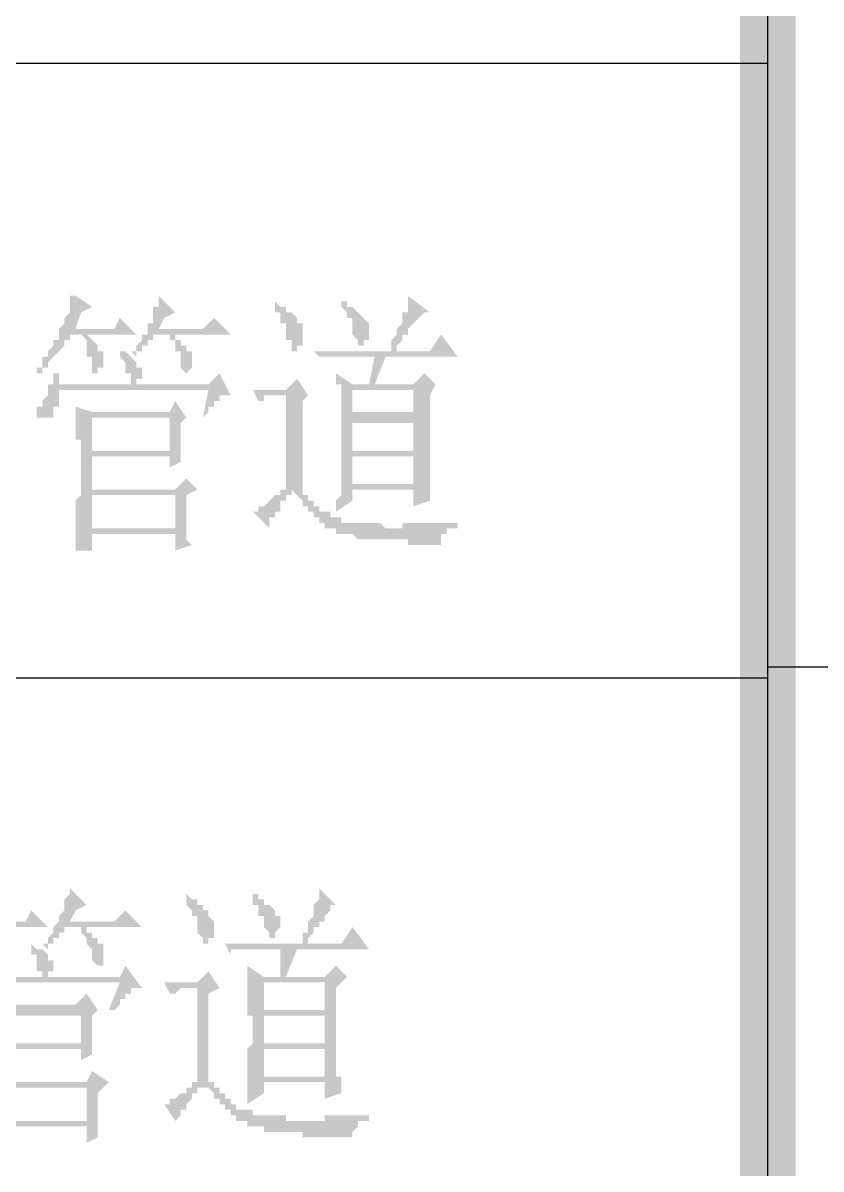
# Model space of a CAD drawing. Header units: inches. Extents: x 11 to 286, y 6 to 196.
# Drawn here: x 248.83 to 254.93, y 90.24 to 99 of the extents above; entities that cross this region are included whole.
import ezdxf

# ---------------------------------------------------------------- set-up
doc = ezdxf.new("R2010")
doc.units = ezdxf.units.IN
doc.header["$MEASUREMENT"] = 0
doc.layers.add('PDF_几何图形', color=7, linetype='Continuous')
doc.layers.add('PDF_实体填充', color=7, linetype='Continuous', true_color=0xffffff)

msp = doc.modelspace()

# ---------------------------------------------------------------- hatches: boundary and pattern name
at = {"layer": 'PDF_实体填充', "transparency": 33554559}
h = msp.add_hatch(color=7, dxfattribs=at)
h.paths.add_polyline_path([(254.7338, 9.0311), (254.3104, 9.4544), (14.6614, 9.0311)], flags=0)
h.paths.add_polyline_path([(254.3104, 9.4544), (14.6614, 9.0311), (15.0848, 9.4544)], flags=0)
h.paths.add_polyline_path([(14.6614, 9.0311), (15.0848, 9.4544), (14.6614, 191.4454)], flags=0)
h.paths.add_polyline_path([(15.0848, 9.4544), (14.6614, 191.4454), (15.0848, 191.0221)], flags=0)
h.paths.add_polyline_path([(14.6614, 191.4454), (15.0848, 191.0221), (254.7338, 191.4454)], flags=0)
h.paths.add_polyline_path([(15.0848, 191.0221), (254.7338, 191.4454), (254.3104, 191.0221)], flags=0)
h.paths.add_polyline_path([(254.7338, 191.4454), (254.3104, 191.0221), (254.7338, 9.0311)], flags=0)
h.paths.add_polyline_path([(254.3104, 191.0221), (254.7338, 9.0311), (254.3104, 9.4544), (254.3104, 191.0221)], flags=0)
h = msp.add_hatch(color=7, dxfattribs=at)
h.paths.add_polyline_path([(254.3104, 191.4454), (254.7338, 191.0221), (282.7161, 191.4454)], flags=0)
h.paths.add_polyline_path([(254.7338, 191.0221), (282.7161, 191.4454), (282.3351, 191.0221)], flags=0)
h.paths.add_polyline_path([(282.7161, 191.4454), (282.3351, 191.0221), (282.7161, 9.0311)], flags=0)
h.paths.add_polyline_path([(282.3351, 191.0221), (282.7161, 9.0311), (282.3351, 9.4544)], flags=0)
h.paths.add_polyline_path([(282.7161, 9.0311), (282.3351, 9.4544), (254.3104, 9.0311)], flags=0)
h.paths.add_polyline_path([(282.3351, 9.4544), (254.3104, 9.0311), (254.7338, 9.4544)], flags=0)
h.paths.add_polyline_path([(254.3104, 9.0311), (254.7338, 9.4544), (254.3104, 191.4454)], flags=0)
h.paths.add_polyline_path([(254.7338, 9.4544), (254.3104, 191.4454), (254.7338, 191.0221), (254.7338, 9.4544)], flags=0)
h = msp.add_hatch(color=7, dxfattribs=at)
h.paths.add_polyline_path([(250.2041, 95.9838), (250.2464, 96.1954), (249.1034, 96.1954), (249.1034, 96.1531), (249.1034, 96.1108), (249.1034, 96.1108), (249.1034, 96.0684), (249.0611, 96.0684), (249.0611, 96.0684), (249.0611, 96.0261), (249.0611, 96.0261), (249.0611, 96.0261), (249.0611, 95.9838), (249.0611, 95.9838), (249.0188, 95.9838), (249.0188, 95.9838), (249.0188, 95.9838), (248.9764, 95.9838), (248.9764, 95.9838), (248.9764, 95.9838), (248.9341, 95.9838), (248.9341, 95.9838), (248.9341, 95.9838), (248.9341, 96.0261), (248.9341, 96.0261), (248.9341, 96.0261), (248.9341, 96.0684), (248.9764, 96.0684), (248.9764, 96.0684), (248.9764, 96.1108), (248.9764, 96.1108), (248.9764, 96.1108), (249.0188, 96.1531), (249.0188, 96.1531), (249.0188, 96.1531), (249.0188, 96.1954), (249.0188, 96.1954), (249.0188, 96.2378), (249.0611, 96.2378), (249.0611, 96.2378), (249.0611, 96.2801), (249.0611, 96.2801), (249.0611, 96.3224), (249.0611, 96.3224), (249.1034, 96.3224), (249.1034, 96.2378), (249.6538, 96.2378), (249.6538, 96.2801), (249.6538, 96.2801), (249.6538, 96.3224), (249.6114, 96.3224), (249.6114, 96.3224), (249.6114, 96.3648), (249.6114, 96.3648), (249.6114, 96.4071), (249.6114, 96.4071), (249.5691, 96.4494), (249.5691, 96.4494), (249.5691, 96.4494), (249.5691, 96.4918), (249.5691, 96.4918), (249.5691, 96.4918), (249.6114, 96.4918), (249.6538, 96.4494), (249.6538, 96.4494), (249.6538, 96.4494), (249.6961, 96.4071), (249.6961, 96.4071), (249.6961, 96.4071), (249.6961, 96.3648), (249.7384, 96.3648), (249.7384, 96.3648), (249.7384, 96.3648), (249.7384, 96.3224), (249.7384, 96.3224), (249.7384, 96.3224), (249.7384, 96.2801), (249.7384, 96.2801), (249.6961, 96.2801), (249.6961, 96.2378), (249.6961, 96.2378), (250.2464, 96.2378), (250.3311, 96.3224), (250.4158, 96.1531), (250.4158, 96.1531), (250.3734, 96.1531), (250.3734, 96.1531), (250.3734, 96.1531), (250.3311, 96.1531), (250.3311, 96.1108), (250.3311, 96.1108), (250.3311, 96.1108), (250.2888, 96.1108), (250.2888, 96.1108), (250.2888, 96.0684), (250.2888, 96.0684), (250.2464, 96.0684), (250.2464, 96.0261), (250.2464, 96.0261), (250.2041, 95.9838), (250.2041, 95.9838), (250.2041, 95.9838)], flags=0)
h.paths.add_polyline_path([(250.0771, 95.3911), (250.0771, 95.3488), (250.0771, 95.3488), (250.0771, 95.3064), (250.0771, 95.3064), (250.0771, 95.2641), (250.0771, 95.2641), (250.0771, 95.2218), (250.0771, 95.2218), (250.0771, 95.1794), (250.0771, 95.1794), (250.0771, 95.1371), (250.0771, 95.1371), (250.0771, 95.0948), (250.0771, 95.0948), (250.0771, 95.0524), (250.0771, 95.0524), (250.1194, 95.0101), (249.9924, 94.9678), (249.9924, 95.0948), (249.3574, 95.0948), (249.3574, 94.9678), (249.2304, 94.9678), (249.2304, 94.9678), (249.2304, 94.9678), (249.2304, 95.0101), (249.2304, 95.0101), (249.2304, 95.0524), (249.2304, 95.0524), (249.2304, 95.0948), (249.2304, 95.0948), (249.2304, 95.1371), (249.2304, 95.1371), (249.2304, 95.1794), (249.2304, 95.1794), (249.2304, 95.2218), (249.2304, 95.2218), (249.2304, 95.2641), (249.2304, 95.2641), (249.2304, 95.3064), (249.2304, 95.3064), (249.2304, 95.3488), (249.2304, 95.3488), (249.2728, 95.3911), (249.2728, 95.3911), (249.2728, 95.4334), (249.2728, 95.4334), (249.2728, 95.4758), (249.2728, 95.4758), (249.2728, 95.5181), (249.2728, 95.5604), (249.2728, 95.5604), (249.2728, 95.6028), (249.2728, 95.6028), (249.2728, 95.6451), (249.2728, 95.6451), (249.2728, 95.6874), (249.2728, 95.7298), (249.2728, 95.7298), (249.2728, 95.7721), (249.2728, 95.8144), (249.2304, 95.8144), (249.2304, 95.8568), (249.2304, 95.8568), (249.2304, 95.8991), (249.2304, 95.8991), (249.2304, 95.9414), (249.2304, 95.9414), (249.2304, 95.9838), (249.2304, 95.9838), (249.2304, 96.0261), (249.2304, 96.0261), (249.2304, 96.0261), (249.2304, 96.0684), (249.2304, 96.0684), (249.2304, 96.0684), (249.2304, 96.0684), (249.3574, 96.0261), (249.9501, 96.0261), (249.9924, 96.1108), (250.0771, 95.9838), (250.0348, 95.9414), (250.0348, 95.7721), (250.0348, 95.7721), (250.0348, 95.7298), (250.0348, 95.6874), (250.0348, 95.6874), (250.0348, 95.6451), (250.0348, 95.6451), (250.0348, 95.6451), (249.9501, 95.6028), (249.9501, 95.6874), (249.3574, 95.6874), (249.3574, 95.4334), (249.9924, 95.4334), (250.0771, 95.5181), (250.1618, 95.4334), (250.0771, 95.3911)], flags=0)
h.paths.add_polyline_path([(249.3574, 95.9838), (249.3574, 95.7298), (249.9501, 95.7298), (249.9501, 95.9838), (249.3574, 95.9838)], flags=0)
h.paths.add_polyline_path([(249.3574, 95.3911), (249.3574, 95.1371), (249.9924, 95.1371), (249.9924, 95.3911), (249.3574, 95.3911)], flags=0)
h.paths.add_polyline_path([(249.2304, 96.9151), (249.3574, 96.8304), (249.2728, 96.7881), (249.2304, 96.6611), (249.5268, 96.6611), (249.5691, 96.7458), (249.6961, 96.6188), (249.3151, 96.6188), (249.3574, 96.5764), (249.3574, 96.5764), (249.3574, 96.5764), (249.3998, 96.5341), (249.3998, 96.5341), (249.3998, 96.5341), (249.3998, 96.4918), (249.3998, 96.4918), (249.4421, 96.4918), (249.4421, 96.4494), (249.4421, 96.4494), (249.4421, 96.4071), (249.4421, 96.4071), (249.4421, 96.3648), (249.4421, 96.3648), (249.3998, 96.3648), (249.3998, 96.3648), (249.3998, 96.3224), (249.3574, 96.3224), (249.3574, 96.3224), (249.3574, 96.3648), (249.3574, 96.3648), (249.3574, 96.4071), (249.3574, 96.4071), (249.3574, 96.4494), (249.3151, 96.4494), (249.3151, 96.4918), (249.3151, 96.4918), (249.3151, 96.4918), (249.3151, 96.5341), (249.3151, 96.5341), (249.3151, 96.5764), (249.3151, 96.5764), (249.2728, 96.6188), (249.2728, 96.6188), (249.1881, 96.6188), (249.1881, 96.5764), (249.1458, 96.5764), (249.1458, 96.5764), (249.1458, 96.5341), (249.1458, 96.5341), (249.1458, 96.5341), (249.1034, 96.4918), (249.1034, 96.4918), (249.1034, 96.4918), (249.0611, 96.4494), (249.0611, 96.4494), (249.0611, 96.4494), (249.0188, 96.4071), (249.0188, 96.4071), (249.0188, 96.4071), (249.0188, 96.3648), (248.9764, 96.3648), (248.9764, 96.3224), (248.9341, 96.3224), (248.9341, 96.3224), (248.9341, 96.3648), (248.9341, 96.3648), (248.9764, 96.3648), (248.9764, 96.4071), (248.9764, 96.4071), (248.9764, 96.4494), (249.0188, 96.4494), (249.0188, 96.4494), (249.0188, 96.4918), (249.0188, 96.4918), (249.0611, 96.5341), (249.0611, 96.5341), (249.0611, 96.5341), (249.0611, 96.5764), (249.1034, 96.5764), (249.1034, 96.6188), (249.1034, 96.6188), (249.1034, 96.6188), (249.1034, 96.6611), (249.1034, 96.6611), (249.1458, 96.7034), (249.1458, 96.7034), (249.1458, 96.7034), (249.1458, 96.7458), (249.1458, 96.7458), (249.1881, 96.7881), (249.1881, 96.7881), (249.1881, 96.8304), (249.1881, 96.8304), (249.1881, 96.8728), (249.1881, 96.8728), (249.1881, 96.9151), (249.2304, 96.9151), (249.2304, 96.9151), (249.2304, 96.9151)], flags=0)
h.paths.add_polyline_path([(249.8654, 96.9151), (249.9924, 96.7881), (249.9078, 96.7458), (249.8654, 96.6611), (250.2041, 96.6611), (250.2888, 96.7458), (250.4158, 96.6188), (249.9924, 96.6188), (249.9924, 96.5764), (250.0348, 96.5764), (250.0348, 96.5764), (250.0348, 96.5341), (250.0771, 96.5341), (250.0771, 96.5341), (250.0771, 96.5341), (250.0771, 96.4918), (250.1194, 96.4918), (250.1194, 96.4494), (250.1194, 96.4494), (250.1194, 96.4494), (250.1194, 96.4071), (250.1194, 96.4071), (250.1194, 96.3648), (250.1194, 96.3648), (250.1194, 96.3648), (250.0771, 96.3224), (250.0771, 96.3224), (250.0771, 96.3224), (250.0771, 96.3224), (250.0348, 96.3648), (250.0348, 96.3648), (250.0348, 96.4071), (250.0348, 96.4071), (250.0348, 96.4494), (250.0348, 96.4494), (250.0348, 96.4918), (249.9924, 96.4918), (249.9924, 96.5341), (249.9924, 96.5341), (249.9924, 96.5341), (249.9924, 96.5764), (249.9501, 96.5764), (249.9501, 96.5764), (249.9501, 96.6188), (249.8231, 96.6188), (249.8231, 96.5764), (249.8231, 96.5764), (249.7808, 96.5764), (249.7808, 96.5341), (249.7808, 96.5341), (249.7384, 96.5341), (249.7384, 96.4918), (249.7384, 96.4918), (249.6961, 96.4918), (249.6961, 96.4918), (249.6961, 96.4494), (249.6538, 96.4918), (249.6961, 96.4918), (249.6961, 96.5341), (249.6961, 96.5341), (249.7384, 96.5764), (249.7384, 96.5764), (249.7384, 96.5764), (249.7384, 96.6188), (249.7808, 96.6188), (249.7808, 96.6611), (249.7808, 96.6611), (249.7808, 96.6611), (249.7808, 96.7034), (249.7808, 96.7034), (249.8231, 96.7034), (249.8231, 96.7458), (249.8231, 96.7881), (249.8231, 96.7881), (249.8231, 96.8304), (249.8231, 96.8304), (249.8654, 96.8304), (249.8654, 96.8728), (249.8654, 96.8728), (249.8654, 96.9151), (249.8654, 96.9151), (249.8654, 96.9151), (249.8654, 96.9151)], flags=0)
h = msp.add_hatch(color=7, dxfattribs=at)
h.paths.add_polyline_path([(251.2624, 96.8728), (251.2624, 96.8728), (251.2624, 96.8728), (251.3048, 96.8728), (251.3048, 96.8304), (251.3471, 96.8304), (251.3471, 96.8304), (251.3471, 96.8304), (251.3894, 96.7881), (251.3894, 96.7881), (251.3894, 96.7881), (251.3894, 96.7881), (251.4318, 96.7458), (251.4318, 96.7458), (251.4318, 96.7458), (251.4741, 96.7034), (251.4741, 96.7034), (251.4741, 96.6611), (251.4741, 96.6611), (251.4741, 96.6611), (251.4741, 96.6188), (251.4741, 96.6188), (251.4741, 96.5764), (251.4318, 96.5764), (251.4318, 96.5764), (251.4318, 96.5341), (251.3894, 96.5341), (251.3894, 96.5341), (251.3894, 96.5341), (251.3894, 96.5341), (251.3894, 96.5764), (251.3894, 96.5764), (251.3471, 96.6188), (251.3471, 96.6188), (251.3471, 96.6611), (251.3471, 96.6611), (251.3471, 96.6611), (251.3471, 96.7034), (251.3471, 96.7034), (251.3471, 96.7458), (251.3048, 96.7458), (251.3048, 96.7458), (251.3048, 96.7881), (251.3048, 96.7881), (251.2624, 96.8304), (251.2624, 96.8304), (251.2624, 96.8728), (251.2624, 96.8728), (251.2624, 96.8728)], flags=0)
h.paths.add_polyline_path([(251.3471, 96.1954), (251.3471, 96.0261), (251.8128, 96.0261), (251.8128, 96.1954), (251.3471, 96.1954)], flags=0)
h.paths.add_polyline_path([(251.3471, 95.9414), (251.3471, 95.7298), (251.8128, 95.7298), (251.8128, 95.9414), (251.3471, 95.9414)], flags=0)
h.paths.add_polyline_path([(251.3471, 95.6874), (251.3471, 95.4758), (251.8128, 95.4758), (251.8128, 95.6874), (251.3471, 95.6874)], flags=0)
h.paths.add_polyline_path([(251.4741, 96.2378), (251.5164, 96.4494), (251.2624, 96.4494), (251.2624, 96.4494), (251.2201, 96.4494), (251.2201, 96.4494), (251.1778, 96.4494), (251.1778, 96.4494), (251.1778, 96.4494), (251.1354, 96.4494), (251.1354, 96.4494), (251.0931, 96.4494), (251.0931, 96.4494), (251.0508, 96.4918), (251.6434, 96.4918), (251.6434, 96.5341), (251.6434, 96.5341), (251.6434, 96.5764), (251.6858, 96.6188), (251.6858, 96.6188), (251.6858, 96.6611), (251.6858, 96.6611), (251.7281, 96.7034), (251.7281, 96.7034), (251.7281, 96.7034), (251.7281, 96.7458), (251.7281, 96.7458), (251.7281, 96.7881), (251.7704, 96.7881), (251.7704, 96.8304), (251.7704, 96.8304), (251.7704, 96.8304), (251.7704, 96.8728), (251.7704, 96.8728), (251.7704, 96.9151), (251.7704, 96.9151), (251.7704, 96.9151), (251.9398, 96.7881), (251.8974, 96.7881), (251.8974, 96.7881), (251.8974, 96.7881), (251.8551, 96.7458), (251.8551, 96.7458), (251.8551, 96.7458), (251.8128, 96.7034), (251.8128, 96.7034), (251.8128, 96.7034), (251.8128, 96.7034), (251.7704, 96.6611), (251.7704, 96.6611), (251.7704, 96.6611), (251.7704, 96.6188), (251.7281, 96.6188), (251.7281, 96.5764), (251.7281, 96.5764), (251.7281, 96.5764), (251.6858, 96.5341), (251.6858, 96.5341), (251.6858, 96.4918), (251.9398, 96.4918), (252.0244, 96.6188), (252.1514, 96.4494), (251.6011, 96.4494), (251.5164, 96.2378), (251.8128, 96.2378), (251.8974, 96.3224), (251.9821, 96.2378), (251.9398, 96.1531), (251.9398, 95.7721), (251.9398, 95.7721), (251.9398, 95.7298), (251.9398, 95.7298), (251.9398, 95.6874), (251.9398, 95.6874), (251.9398, 95.6451), (251.9398, 95.6451), (251.9398, 95.6028), (251.9398, 95.6028), (251.9398, 95.5604), (251.9398, 95.5604), (251.9398, 95.5181), (251.9398, 95.5181), (251.9398, 95.4758), (251.9398, 95.4758), (251.9398, 95.4334), (251.9398, 95.4334), (251.9398, 95.3911), (251.9398, 95.3911), (251.9398, 95.3488), (251.9398, 95.3488), (251.8128, 95.3064), (251.8128, 95.4334), (251.3471, 95.4334), (251.3471, 95.3488), (251.2201, 95.2641), (251.2201, 95.3064), (251.2201, 95.3488), (251.2201, 95.3488), (251.2624, 95.3911), (251.2624, 95.3911), (251.2624, 95.4334), (251.2624, 95.4334), (251.2624, 95.4758), (251.2624, 95.4758), (251.2624, 95.5181), (251.2624, 95.5181), (251.2624, 95.5604), (251.2624, 95.5604), (251.2624, 95.6028), (251.2624, 95.6028), (251.2624, 95.6451), (251.2624, 95.6451), (251.2624, 95.6874), (251.2624, 95.6874), (251.2624, 95.7298), (251.2624, 95.7298), (251.2624, 95.7721), (251.2624, 95.7721), (251.2624, 95.8144), (251.2624, 95.8144), (251.2624, 95.8144), (251.2624, 95.8568), (251.2624, 95.8568), (251.2624, 95.8991), (251.2624, 95.8991), (251.2624, 95.9414), (251.2624, 95.9414), (251.2624, 95.9838), (251.2624, 95.9838), (251.2624, 96.0261), (251.2624, 96.0261), (251.2624, 96.0684), (251.2624, 96.0684), (251.2624, 96.1108), (251.2624, 96.1108), (251.2624, 96.1531), (251.2624, 96.1531), (251.2624, 96.1954), (251.2624, 96.1954), (251.2624, 96.2378), (251.2201, 96.2378), (251.2201, 96.2801), (251.2201, 96.2801), (251.2201, 96.3224), (251.2201, 96.3224), (251.3471, 96.2378), (251.4741, 96.2378)], flags=0)
h.paths.add_polyline_path([(250.7544, 96.8304), (250.7544, 96.8728), (250.7544, 96.8728), (250.7968, 96.8304), (250.7968, 96.8304), (250.8391, 96.8304), (250.8391, 96.8304), (250.8391, 96.7881), (250.8814, 96.7881), (250.8814, 96.7881), (250.8814, 96.7881), (250.9238, 96.7458), (250.9238, 96.7458), (250.9238, 96.7458), (250.9238, 96.7034), (250.9661, 96.7034), (250.9661, 96.7034), (250.9661, 96.6611), (250.9661, 96.6611), (250.9661, 96.6188), (250.9661, 96.6188), (250.9661, 96.6188), (250.9661, 96.5764), (250.9661, 96.5764), (250.9661, 96.5341), (250.9661, 96.5341), (250.9661, 96.5341), (250.9238, 96.5341), (250.9238, 96.4918), (250.9238, 96.4918), (250.8814, 96.4918), (250.8814, 96.5341), (250.8814, 96.5341), (250.8814, 96.5341), (250.8814, 96.5764), (250.8391, 96.5764), (250.8391, 96.6188), (250.8391, 96.6188), (250.8391, 96.6611), (250.8391, 96.6611), (250.8391, 96.6611), (250.8391, 96.7034), (250.7968, 96.7034), (250.7968, 96.7458), (250.7968, 96.7458), (250.7968, 96.7881), (250.7968, 96.7881), (250.7544, 96.7881), (250.7544, 96.8304), (250.7544, 96.8304), (250.7544, 96.8304), (250.7544, 96.8304)], flags=0)
h.paths.add_polyline_path([(250.9661, 95.4334), (250.9661, 95.4334), (250.9661, 95.4334), (250.9661, 95.3911), (250.9661, 95.3911), (251.0084, 95.3911), (251.0084, 95.3488), (251.0084, 95.3488), (251.0508, 95.3488), (251.0508, 95.3064), (251.0508, 95.3064), (251.0931, 95.3064), (251.0931, 95.3064), (251.0931, 95.2641), (251.1354, 95.2641), (251.1354, 95.2641), (251.1354, 95.2641), (251.1778, 95.2641), (251.1778, 95.2218), (251.1778, 95.2218), (251.2201, 95.2218), (251.2201, 95.2218), (251.2201, 95.2218), (251.2624, 95.2218), (251.2624, 95.1794), (251.3048, 95.1794), (251.3048, 95.1794), (251.3048, 95.1794), (251.3471, 95.1794), (251.3471, 95.1794), (251.3894, 95.1794), (251.3894, 95.1794), (251.4318, 95.1794), (251.4318, 95.1794), (251.4318, 95.1794), (251.4741, 95.1794), (251.4741, 95.1794), (251.5164, 95.1794), (251.5164, 95.1794), (251.5588, 95.1794), (251.5588, 95.1794), (251.5588, 95.1794), (251.6011, 95.1371), (251.6011, 95.1371), (251.6011, 95.1371), (251.6434, 95.1371), (251.6434, 95.1371), (251.6434, 95.1371), (251.6434, 95.1371), (251.6858, 95.1371), (251.6858, 95.1371), (251.6858, 95.1371), (251.7281, 95.1371), (251.7281, 95.1794), (251.7281, 95.1794), (251.7704, 95.1794), (251.7704, 95.1794), (251.7704, 95.1794), (251.8128, 95.1794), (251.8128, 95.1794), (251.8551, 95.1794), (251.8551, 95.1794), (251.8551, 95.1794), (251.8974, 95.1794), (251.8974, 95.1794), (251.9398, 95.1794), (251.9398, 95.1794), (251.9821, 95.1794), (251.9821, 95.1794), (251.9821, 95.1794), (252.0244, 95.1794), (252.0244, 95.1794), (252.0668, 95.1794), (252.0668, 95.1794), (252.1091, 95.1794), (252.1091, 95.1794), (252.1514, 95.1794), (252.1514, 95.1794), (252.1514, 95.1371), (252.1514, 95.1371), (252.1091, 95.1371), (252.1091, 95.1371), (252.0668, 95.1371), (252.0668, 95.0948), (252.0668, 95.0948), (252.0668, 95.0948), (252.0244, 95.0948), (252.0244, 95.0524), (252.0244, 95.0524), (252.0244, 95.0524), (252.0244, 95.0101), (251.9821, 95.0101), (251.9821, 95.0101), (251.9398, 95.0101), (251.9398, 95.0101), (251.8974, 95.0101), (251.8974, 95.0101), (251.8551, 95.0101), (251.8551, 95.0101), (251.8551, 95.0101), (251.8128, 95.0101), (251.8128, 95.0101), (251.7704, 95.0101), (251.7704, 95.0101), (251.7704, 95.0524), (251.7281, 95.0524), (251.7281, 95.0524), (251.6858, 95.0524), (251.6858, 95.0524), (251.6858, 95.0524), (251.6434, 95.0524), (251.6434, 95.0524), (251.6011, 95.0524), (251.6011, 95.0524), (251.6011, 95.0524), (251.5588, 95.0524), (251.5588, 95.0524), (251.5588, 95.0524), (251.5164, 95.0524), (251.5164, 95.0524), (251.5164, 95.0524), (251.4741, 95.0524), (251.4741, 95.0524), (251.4318, 95.0524), (251.4318, 95.0524), (251.3894, 95.0524), (251.3894, 95.0524), (251.3894, 95.0524), (251.3471, 95.0948), (251.3471, 95.0948), (251.3048, 95.0948), (251.3048, 95.0948), (251.3048, 95.0948), (251.2624, 95.0948), (251.2624, 95.0948), (251.2624, 95.0948), (251.2201, 95.0948), (251.2201, 95.1371), (251.2201, 95.1371), (251.2201, 95.1371), (251.1778, 95.1371), (251.1778, 95.1371), (251.1354, 95.1371), (251.1354, 95.1794), (251.1354, 95.1794), (251.0931, 95.1794), (251.0931, 95.1794), (251.0931, 95.2218), (251.0508, 95.2218), (251.0508, 95.2218), (251.0508, 95.2641), (251.0508, 95.2641), (251.0084, 95.2641), (251.0084, 95.3064), (251.0084, 95.3064), (250.9661, 95.3064), (250.9661, 95.3488), (250.9661, 95.3488), (250.9238, 95.3911), (250.9238, 95.3911), (250.9238, 95.3911), (250.9238, 95.3911), (250.8814, 95.4334), (250.8814, 95.4334), (250.8814, 95.3911), (250.8814, 95.3911), (250.8814, 95.3911), (250.8391, 95.3911), (250.8391, 95.3911), (250.8391, 95.3488), (250.7968, 95.3488), (250.7968, 95.3064), (250.7968, 95.3064), (250.7968, 95.2641), (250.7544, 95.2641), (250.7544, 95.2641), (250.7544, 95.2218), (250.7121, 95.2218), (250.7121, 95.1794), (250.7121, 95.1794), (250.7121, 95.1794), (250.7121, 95.1371), (250.7121, 95.1371), (250.5851, 95.2641), (250.6274, 95.2641), (250.6274, 95.2641), (250.6274, 95.3064), (250.6698, 95.3064), (250.6698, 95.3064), (250.6698, 95.3064), (250.7121, 95.3488), (250.7121, 95.3488), (250.7121, 95.3488), (250.7544, 95.3911), (250.7544, 95.3911), (250.7968, 95.3911), (250.7968, 95.3911), (250.7968, 95.4334), (250.8391, 95.4334), (250.8391, 95.4334), (250.8391, 95.4334), (250.8391, 95.4758), (250.8391, 96.1531), (250.7968, 96.1531), (250.7968, 96.1531), (250.7544, 96.1531), (250.7544, 96.1531), (250.7544, 96.1531), (250.7121, 96.1531), (250.7121, 96.1531), (250.6698, 96.1531), (250.6698, 96.1108), (250.6698, 96.1108), (250.6274, 96.1108), (250.5851, 96.1954), (250.8391, 96.1954), (250.9238, 96.2801), (251.0084, 96.1531), (250.9661, 96.1108), (250.9661, 95.4334), (250.9661, 95.4334)], flags=0)
h = msp.add_hatch(color=7, dxfattribs=at)
h.paths.add_polyline_path([(249.4844, 91.4541), (249.5691, 91.6658), (248.4261, 91.6658), (248.4261, 91.6234), (248.4261, 91.5811), (248.3838, 91.5811), (248.3838, 91.5388), (248.3838, 91.5388), (248.3838, 91.4964), (248.3838, 91.4964), (248.3838, 91.4964), (248.3838, 91.4964), (248.3838, 91.4541), (248.3414, 91.4541), (248.3414, 91.4541), (248.3414, 91.4541), (248.3414, 91.4541), (248.2991, 91.4118), (248.2991, 91.4118), (248.2991, 91.4541), (248.2568, 91.4541), (248.2568, 91.4541), (248.2568, 91.4541), (248.2568, 91.4964), (248.2568, 91.4964), (248.2568, 91.4964), (248.2568, 91.5388), (248.2568, 91.5388), (248.2991, 91.5388), (248.2991, 91.5811), (248.2991, 91.5811), (248.2991, 91.5811), (248.3414, 91.6234), (248.3414, 91.6234), (248.3414, 91.6234), (248.3414, 91.6658), (248.3414, 91.6658), (248.3414, 91.6658), (248.3838, 91.7081), (248.3838, 91.7081), (248.3838, 91.7504), (248.3838, 91.7504), (248.3838, 91.7928), (248.3838, 91.7928), (248.4261, 91.7928), (248.4261, 91.7081), (248.9764, 91.7081), (248.9764, 91.7081), (248.9764, 91.7504), (248.9341, 91.7504), (248.9341, 91.7928), (248.9341, 91.7928), (248.9341, 91.8351), (248.9341, 91.8351), (248.9341, 91.8774), (248.9341, 91.8774), (248.8918, 91.8774), (248.8918, 91.9198), (248.8918, 91.9198), (248.8918, 91.9621), (248.8918, 91.9621), (248.8918, 91.9621), (248.9341, 91.9198), (248.9341, 91.9198), (248.9764, 91.9198), (248.9764, 91.9198), (249.0188, 91.8774), (249.0188, 91.8774), (249.0188, 91.8774), (249.0188, 91.8351), (249.0611, 91.8351), (249.0611, 91.8351), (249.0611, 91.8351), (249.0611, 91.7928), (249.0611, 91.7928), (249.0611, 91.7928), (249.0611, 91.7504), (249.0188, 91.7504), (249.0188, 91.7504), (249.0188, 91.7081), (249.0188, 91.7081), (249.5691, 91.7081), (249.6114, 91.7928), (249.7384, 91.6234), (249.7384, 91.6234), (249.6961, 91.6234), (249.6961, 91.6234), (249.6961, 91.6234), (249.6538, 91.6234), (249.6538, 91.5811), (249.6538, 91.5811), (249.6538, 91.5811), (249.6114, 91.5811), (249.6114, 91.5811), (249.6114, 91.5388), (249.6114, 91.5388), (249.5691, 91.5388), (249.5691, 91.4964), (249.5691, 91.4964), (249.5268, 91.4541), (249.5268, 91.4541), (249.4844, 91.4541)], flags=0)
h.paths.add_polyline_path([(249.3998, 90.8191), (249.3998, 90.8191), (249.3998, 90.7768), (249.3998, 90.7768), (249.3998, 90.7344), (249.3998, 90.7344), (249.3998, 90.6921), (249.3998, 90.6921), (249.3998, 90.6498), (249.3998, 90.6498), (249.3998, 90.6498), (249.3998, 90.6074), (249.3998, 90.5651), (249.3998, 90.5651), (249.3998, 90.5228), (249.3998, 90.5228), (249.3998, 90.5228), (249.3998, 90.4804), (249.3151, 90.4381), (249.3151, 90.5651), (248.6378, 90.5651), (248.6378, 90.4381), (248.5531, 90.3958), (248.5531, 90.4381), (248.5531, 90.4381), (248.5531, 90.4804), (248.5531, 90.4804), (248.5531, 90.5228), (248.5531, 90.5228), (248.5531, 90.5651), (248.5531, 90.5651), (248.5531, 90.6074), (248.5531, 90.6074), (248.5531, 90.6498), (248.5531, 90.6498), (248.5531, 90.6921), (248.5531, 90.6921), (248.5531, 90.7344), (248.5531, 90.7344), (248.5531, 90.7768), (248.5531, 90.7768), (248.5531, 90.8191), (248.5531, 90.8191), (248.5531, 90.8614), (248.5531, 90.8614), (248.5531, 90.9038), (248.5531, 90.9038), (248.5531, 90.9461), (248.5531, 90.9461), (248.5531, 90.9884), (248.5531, 90.9884), (248.5531, 91.0308), (248.5531, 91.0731), (248.5531, 91.0731), (248.5531, 91.1154), (248.5531, 91.1154), (248.5531, 91.1578), (248.5531, 91.2001), (248.5531, 91.2001), (248.5531, 91.2424), (248.5531, 91.2848), (248.5531, 91.2848), (248.5531, 91.3271), (248.5531, 91.3271), (248.5531, 91.3694), (248.5531, 91.3694), (248.5531, 91.4118), (248.5531, 91.4118), (248.5531, 91.4541), (248.5531, 91.4541), (248.5531, 91.4964), (248.5531, 91.4964), (248.5531, 91.4964), (248.5531, 91.5388), (248.5531, 91.5388), (248.5531, 91.5388), (248.5531, 91.5388), (248.6378, 91.4964), (249.2304, 91.4964), (249.3151, 91.5811), (249.3998, 91.4541), (249.3574, 91.4118), (249.3574, 91.2424), (249.3574, 91.2001), (249.3574, 91.2001), (249.3574, 91.1578), (249.3574, 91.1578), (249.3574, 91.1154), (249.3574, 91.1154), (249.3574, 91.1154), (249.2728, 91.0731), (249.2728, 91.1578), (248.6378, 91.1578), (248.6378, 90.9038), (249.3151, 90.9038), (249.3574, 90.9884), (249.4844, 90.9038), (249.3998, 90.8191)], flags=0)
h.paths.add_polyline_path([(248.6378, 91.4118), (248.6378, 91.2001), (249.2728, 91.2001), (249.2728, 91.4118), (248.6378, 91.4118)], flags=0)
h.paths.add_polyline_path([(248.6378, 90.8614), (248.6378, 90.6074), (249.3151, 90.6074), (249.3151, 90.8614), (248.6378, 90.8614)], flags=0)
h.paths.add_polyline_path([(248.5108, 92.3854), (248.6378, 92.3008), (248.5954, 92.2584), (248.5108, 92.1314), (248.8494, 92.1314), (248.8918, 92.2161), (249.0188, 92.0891), (248.6378, 92.0891), (248.6378, 92.0468), (248.6801, 92.0468), (248.6801, 92.0044), (248.6801, 92.0044), (248.7224, 92.0044), (248.7224, 91.9621), (248.7224, 91.9621), (248.7224, 91.9621), (248.7224, 91.9621), (248.7648, 91.9198), (248.7648, 91.9198), (248.7648, 91.8774), (248.7648, 91.8774), (248.7648, 91.8351), (248.7648, 91.8351), (248.7224, 91.8351), (248.7224, 91.7928), (248.7224, 91.7928), (248.6801, 91.7928), (248.6801, 91.7928), (248.6801, 91.8351), (248.6801, 91.8351), (248.6801, 91.8774), (248.6801, 91.8774), (248.6378, 91.8774), (248.6378, 91.9198), (248.6378, 91.9198), (248.6378, 91.9621), (248.6378, 91.9621), (248.6378, 92.0044), (248.6378, 92.0044), (248.6378, 92.0468), (248.6378, 92.0468), (248.5954, 92.0468), (248.5954, 92.0891), (248.5108, 92.0891), (248.5108, 92.0468), (248.4684, 92.0468), (248.4684, 92.0468), (248.4684, 92.0044), (248.4684, 92.0044), (248.4261, 92.0044), (248.4261, 91.9621), (248.4261, 91.9621), (248.4261, 91.9621), (248.3838, 91.9198), (248.3838, 91.9198), (248.3838, 91.9198), (248.3414, 91.8774), (248.3414, 91.8774), (248.3414, 91.8351), (248.2991, 91.8351), (248.2991, 91.8351), (248.2991, 91.7928), (248.2568, 91.7928), (248.2568, 91.7928), (248.2568, 91.8351), (248.2568, 91.8351), (248.2991, 91.8351), (248.2991, 91.8774), (248.2991, 91.8774), (248.2991, 91.8774), (248.3414, 91.9198), (248.3414, 91.9198), (248.3414, 91.9621), (248.3414, 91.9621), (248.3838, 91.9621), (248.3838, 92.0044), (248.3838, 92.0044), (248.3838, 92.0468), (248.3838, 92.0468), (248.4261, 92.0891), (248.4261, 92.0891), (248.4261, 92.0891), (248.4261, 92.0891), (248.4261, 92.1314), (248.4684, 92.1314), (248.4684, 92.1738), (248.4684, 92.1738), (248.4684, 92.2161), (248.4684, 92.2161), (248.4684, 92.2584), (248.5108, 92.2584), (248.5108, 92.3008), (248.5108, 92.3008), (248.5108, 92.3431), (248.5108, 92.3431), (248.5108, 92.3431), (248.5108, 92.3854), (248.5108, 92.3854), (248.5108, 92.3854)], flags=0)
h.paths.add_polyline_path([(249.1881, 92.3854), (249.3151, 92.2584), (249.2304, 92.2161), (249.1881, 92.1314), (249.5268, 92.1314), (249.6114, 92.2161), (249.7384, 92.0891), (249.3151, 92.0891), (249.3151, 92.0468), (249.3574, 92.0468), (249.3574, 92.0468), (249.3574, 92.0044), (249.3998, 92.0044), (249.3998, 92.0044), (249.3998, 91.9621), (249.3998, 91.9621), (249.4421, 91.9621), (249.4421, 91.9198), (249.4421, 91.9198), (249.4421, 91.8774), (249.4421, 91.8774), (249.4421, 91.8774), (249.4421, 91.8351), (249.4421, 91.8351), (249.4421, 91.7928), (249.3998, 91.7928), (249.3998, 91.7928), (249.3998, 91.7928), (249.3998, 91.7928), (249.3574, 91.8351), (249.3574, 91.8351), (249.3574, 91.8774), (249.3574, 91.8774), (249.3574, 91.9198), (249.3574, 91.9198), (249.3151, 91.9621), (249.3151, 91.9621), (249.3151, 92.0044), (249.3151, 92.0044), (249.3151, 92.0044), (249.3151, 92.0044), (249.2728, 92.0468), (249.2728, 92.0468), (249.2728, 92.0891), (249.1458, 92.0891), (249.1458, 92.0468), (249.1034, 92.0468), (249.1034, 92.0468), (249.1034, 92.0044), (249.1034, 92.0044), (249.0611, 92.0044), (249.0611, 91.9621), (249.0611, 91.9621), (249.0188, 91.9621), (249.0188, 91.9198), (249.0188, 91.9198), (248.9764, 91.9621), (249.0188, 91.9621), (249.0188, 92.0044), (249.0188, 92.0044), (249.0188, 92.0044), (249.0611, 92.0468), (249.0611, 92.0468), (249.0611, 92.0891), (249.0611, 92.0891), (249.1034, 92.1314), (249.1034, 92.1314), (249.1034, 92.1314), (249.1034, 92.1738), (249.1034, 92.1738), (249.1034, 92.1738), (249.1458, 92.2161), (249.1458, 92.2161), (249.1458, 92.2584), (249.1458, 92.2584), (249.1458, 92.3008), (249.1458, 92.3008), (249.1881, 92.3431), (249.1881, 92.3431), (249.1881, 92.3854), (249.1881, 92.3854), (249.1881, 92.3854), (249.1881, 92.3854)], flags=0)
h = msp.add_hatch(color=7, dxfattribs=at)
h.paths.add_polyline_path([(250.5851, 92.3431), (250.5851, 92.3431), (250.5851, 92.3431), (250.6274, 92.3431), (250.6274, 92.3008), (250.6274, 92.3008), (250.6698, 92.3008), (250.6698, 92.3008), (250.6698, 92.2584), (250.7121, 92.2584), (250.7121, 92.2584), (250.7121, 92.2584), (250.7544, 92.2161), (250.7544, 92.2161), (250.7544, 92.1738), (250.7544, 92.1738), (250.7968, 92.1738), (250.7968, 92.1314), (250.7968, 92.1314), (250.7968, 92.1314), (250.7968, 92.0891), (250.7968, 92.0891), (250.7544, 92.0468), (250.7544, 92.0468), (250.7544, 92.0468), (250.7544, 92.0044), (250.7121, 92.0044), (250.7121, 92.0044), (250.7121, 92.0044), (250.7121, 92.0044), (250.7121, 92.0468), (250.7121, 92.0468), (250.6698, 92.0891), (250.6698, 92.0891), (250.6698, 92.0891), (250.6698, 92.1314), (250.6698, 92.1314), (250.6698, 92.1738), (250.6698, 92.1738), (250.6274, 92.1738), (250.6274, 92.2161), (250.6274, 92.2161), (250.6274, 92.2584), (250.5851, 92.2584), (250.5851, 92.3008), (250.5851, 92.3008), (250.5851, 92.3008), (250.5851, 92.3431), (250.5851, 92.3431)], flags=0)
h.paths.add_polyline_path([(250.6698, 91.6658), (250.6698, 91.4541), (251.1354, 91.4541), (251.1354, 91.6658), (250.6698, 91.6658)], flags=0)
h.paths.add_polyline_path([(250.6698, 91.4118), (250.6698, 91.2001), (251.1354, 91.2001), (251.1354, 91.4118), (250.6698, 91.4118)], flags=0)
h.paths.add_polyline_path([(250.6698, 91.1578), (250.6698, 90.9461), (251.1354, 90.9461), (251.1354, 91.1578), (250.6698, 91.1578)], flags=0)
h.paths.add_polyline_path([(250.7968, 91.7081), (250.7968, 91.9198), (250.5851, 91.9198), (250.5851, 91.9198), (250.5428, 91.9198), (250.5428, 91.9198), (250.5004, 91.9198), (250.5004, 91.9198), (250.5004, 91.9198), (250.4581, 91.9198), (250.4581, 91.9198), (250.4158, 91.9198), (250.4158, 91.8774), (250.3734, 91.9621), (250.9661, 91.9621), (250.9661, 92.0044), (250.9661, 92.0044), (250.9661, 92.0468), (251.0084, 92.0468), (251.0084, 92.0891), (251.0084, 92.0891), (251.0084, 92.1314), (251.0084, 92.1314), (251.0508, 92.1738), (251.0508, 92.1738), (251.0508, 92.2161), (251.0508, 92.2161), (251.0508, 92.2584), (251.0508, 92.2584), (251.0931, 92.3008), (251.0931, 92.3008), (251.0931, 92.3008), (251.0931, 92.3431), (251.0931, 92.3431), (251.0931, 92.3854), (251.0931, 92.3854), (251.0931, 92.3854), (251.2201, 92.2584), (251.2201, 92.2584), (251.2201, 92.2584), (251.1778, 92.2584), (251.1778, 92.2161), (251.1778, 92.2161), (251.1778, 92.2161), (251.1354, 92.1738), (251.1354, 92.1738), (251.1354, 92.1738), (251.1354, 92.1314), (251.0931, 92.1314), (251.0931, 92.1314), (251.0931, 92.0891), (251.0931, 92.0891), (251.0508, 92.0891), (251.0508, 92.0468), (251.0508, 92.0468), (251.0084, 92.0044), (251.0084, 92.0044), (251.0084, 91.9621), (251.0084, 91.9621), (251.2624, 91.9621), (251.3471, 92.0891), (251.4741, 91.9198), (250.9238, 91.9198), (250.8391, 91.7081), (251.1354, 91.7081), (251.2201, 91.7928), (251.3048, 91.7081), (251.2201, 91.6234), (251.2201, 91.2424), (251.2201, 91.2424), (251.2201, 91.2001), (251.2201, 91.2001), (251.2201, 91.1578), (251.2201, 91.1578), (251.2201, 91.1154), (251.2201, 91.1154), (251.2201, 91.0731), (251.2201, 91.0731), (251.2201, 91.0308), (251.2201, 91.0308), (251.2201, 90.9884), (251.2201, 90.9884), (251.2201, 90.9461), (251.2624, 90.9461), (251.2624, 90.9038), (251.2624, 90.9038), (251.2624, 90.8614), (251.2624, 90.8614), (251.2624, 90.8191), (251.2624, 90.8191), (251.1354, 90.7768), (251.1354, 90.9038), (250.6698, 90.9038), (250.6698, 90.8191), (250.5428, 90.7344), (250.5428, 90.7768), (250.5428, 90.7768), (250.5428, 90.8191), (250.5428, 90.8191), (250.5428, 90.8614), (250.5428, 90.9038), (250.5428, 90.9038), (250.5428, 90.9461), (250.5428, 90.9461), (250.5428, 90.9884), (250.5428, 90.9884), (250.5428, 91.0308), (250.5428, 91.0308), (250.5428, 91.0731), (250.5428, 91.0731), (250.5428, 91.1154), (250.5428, 91.1154), (250.5428, 91.1578), (250.5428, 91.1578), (250.5851, 91.2001), (250.5851, 91.2001), (250.5851, 91.2424), (250.5851, 91.2424), (250.5851, 91.2848), (250.5851, 91.2848), (250.5851, 91.2848), (250.5851, 91.3271), (250.5851, 91.3271), (250.5851, 91.3694), (250.5851, 91.3694), (250.5851, 91.4118), (250.5428, 91.4118), (250.5428, 91.4541), (250.5428, 91.4541), (250.5428, 91.4964), (250.5428, 91.4964), (250.5428, 91.5388), (250.5428, 91.5388), (250.5428, 91.5811), (250.5428, 91.5811), (250.5428, 91.6234), (250.5428, 91.6234), (250.5428, 91.6658), (250.5428, 91.6658), (250.5428, 91.7081), (250.5428, 91.7081), (250.5428, 91.7504), (250.5428, 91.7504), (250.5428, 91.7928), (250.5428, 91.7928), (250.6698, 91.7081), (250.7968, 91.7081)], flags=0)
h.paths.add_polyline_path([(250.0771, 92.3008), (250.0771, 92.3431), (250.0771, 92.3431), (250.1194, 92.3008), (250.1194, 92.3008), (250.1618, 92.3008), (250.1618, 92.3008), (250.1618, 92.2584), (250.2041, 92.2584), (250.2041, 92.2584), (250.2041, 92.2161), (250.2041, 92.2161), (250.2464, 92.2161), (250.2464, 92.2161), (250.2464, 92.1738), (250.2464, 92.1738), (250.2888, 92.1314), (250.2888, 92.1314), (250.2888, 92.1314), (250.2888, 92.0891), (250.2888, 92.0891), (250.2888, 92.0891), (250.2888, 92.0468), (250.2888, 92.0044), (250.2888, 92.0044), (250.2888, 92.0044), (250.2464, 92.0044), (250.2464, 91.9621), (250.2464, 91.9621), (250.2041, 91.9621), (250.2041, 91.9621), (250.2041, 92.0044), (250.2041, 92.0044), (250.2041, 92.0044), (250.1618, 92.0468), (250.1618, 92.0468), (250.1618, 92.0891), (250.1618, 92.0891), (250.1618, 92.0891), (250.1618, 92.1314), (250.1618, 92.1314), (250.1618, 92.1738), (250.1194, 92.1738), (250.1194, 92.2161), (250.1194, 92.2161), (250.1194, 92.2161), (250.0771, 92.2584), (250.0771, 92.2584), (250.0771, 92.3008), (250.0771, 92.3008), (250.0771, 92.3008), (250.0771, 92.3008)], flags=0)
h.paths.add_polyline_path([(250.2464, 90.9038), (250.2888, 90.9038), (250.2888, 90.9038), (250.2888, 90.8614), (250.2888, 90.8614), (250.3311, 90.8614), (250.3311, 90.8191), (250.3311, 90.8191), (250.3734, 90.8191), (250.3734, 90.7768), (250.3734, 90.7768), (250.4158, 90.7768), (250.4158, 90.7344), (250.4158, 90.7344), (250.4158, 90.7344), (250.4581, 90.7344), (250.4581, 90.7344), (250.4581, 90.6921), (250.5004, 90.6921), (250.5004, 90.6921), (250.5004, 90.6921), (250.5428, 90.6921), (250.5428, 90.6921), (250.5851, 90.6921), (250.5851, 90.6498), (250.5851, 90.6498), (250.6274, 90.6498), (250.6274, 90.6498), (250.6698, 90.6498), (250.6698, 90.6498), (250.7121, 90.6498), (250.7121, 90.6498), (250.7121, 90.6498), (250.7544, 90.6498), (250.7544, 90.6498), (250.7968, 90.6498), (250.7968, 90.6498), (250.8391, 90.6498), (250.8391, 90.6498), (250.8391, 90.6074), (250.8814, 90.6074), (250.8814, 90.6074), (250.9238, 90.6074), (250.9238, 90.6074), (250.9238, 90.6074), (250.9661, 90.6074), (250.9661, 90.6074), (250.9661, 90.6074), (250.9661, 90.6074), (251.0084, 90.6074), (251.0084, 90.6074), (251.0084, 90.6074), (251.0508, 90.6074), (251.0508, 90.6074), (251.0508, 90.6074), (251.0931, 90.6074), (251.0931, 90.6074), (251.0931, 90.6074), (251.1354, 90.6074), (251.1354, 90.6498), (251.1778, 90.6498), (251.1778, 90.6498), (251.1778, 90.6498), (251.2201, 90.6498), (251.2201, 90.6498), (251.2624, 90.6498), (251.2624, 90.6498), (251.2624, 90.6498), (251.3048, 90.6498), (251.3048, 90.6498), (251.3471, 90.6498), (251.3471, 90.6498), (251.3894, 90.6498), (251.3894, 90.6498), (251.4318, 90.6498), (251.4318, 90.6498), (251.4741, 90.6498), (251.4741, 90.6498), (251.4741, 90.6074), (251.4318, 90.6074), (251.4318, 90.6074), (251.4318, 90.6074), (251.3894, 90.6074), (251.3894, 90.5651), (251.3894, 90.5651), (251.3894, 90.5651), (251.3471, 90.5228), (251.3471, 90.5228), (251.3471, 90.5228), (251.3471, 90.4804), (251.3471, 90.4804), (251.3048, 90.4804), (251.3048, 90.4804), (251.2624, 90.4804), (251.2624, 90.4804), (251.2201, 90.4804), (251.2201, 90.4804), (251.1778, 90.4804), (251.1778, 90.4804), (251.1354, 90.4804), (251.1354, 90.4804), (251.1354, 90.4804), (251.0931, 90.4804), (251.0931, 90.4804), (251.0508, 90.4804), (251.0508, 90.4804), (251.0508, 90.4804), (251.0084, 90.4804), (251.0084, 90.4804), (250.9661, 90.4804), (250.9661, 90.5228), (250.9661, 90.5228), (250.9238, 90.5228), (250.9238, 90.5228), (250.9238, 90.5228), (250.8814, 90.5228), (250.8814, 90.5228), (250.8814, 90.5228), (250.8391, 90.5228), (250.8391, 90.5228), (250.8391, 90.5228), (250.7968, 90.5228), (250.7968, 90.5228), (250.7544, 90.5228), (250.7544, 90.5228), (250.7121, 90.5228), (250.7121, 90.5228), (250.7121, 90.5228), (250.6698, 90.5228), (250.6698, 90.5651), (250.6274, 90.5651), (250.6274, 90.5651), (250.6274, 90.5651), (250.5851, 90.5651), (250.5851, 90.5651), (250.5851, 90.5651), (250.5428, 90.5651), (250.5428, 90.6074), (250.5428, 90.6074), (250.5004, 90.6074), (250.5004, 90.6074), (250.5004, 90.6074), (250.4581, 90.6074), (250.4581, 90.6498), (250.4581, 90.6498), (250.4158, 90.6498), (250.4158, 90.6498), (250.4158, 90.6921), (250.3734, 90.6921), (250.3734, 90.6921), (250.3734, 90.7344), (250.3311, 90.7344), (250.3311, 90.7344), (250.3311, 90.7768), (250.3311, 90.7768), (250.2888, 90.7768), (250.2888, 90.8191), (250.2888, 90.8191), (250.2464, 90.8614), (250.2464, 90.8614), (250.2464, 90.8614), (250.2464, 90.8614), (250.2041, 90.8614), (250.2041, 90.8614), (250.2041, 90.8614), (250.2041, 90.8614), (250.2041, 90.8614), (250.1618, 90.8614), (250.1618, 90.8191), (250.1618, 90.8191), (250.1194, 90.8191), (250.1194, 90.7768), (250.1194, 90.7768), (250.0771, 90.7344), (250.0771, 90.7344), (250.0771, 90.6921), (250.0348, 90.6921), (250.0348, 90.6921), (250.0348, 90.6498), (250.0348, 90.6498), (250.0348, 90.6498), (249.9924, 90.6074), (249.9924, 90.6074), (249.9078, 90.7344), (249.9501, 90.7344), (249.9501, 90.7344), (249.9501, 90.7768), (249.9924, 90.7768), (249.9924, 90.7768), (249.9924, 90.7768), (250.0348, 90.8191), (250.0348, 90.8191), (250.0348, 90.8191), (250.0771, 90.8191), (250.0771, 90.8614), (250.0771, 90.8614), (250.1194, 90.8614), (250.1194, 90.9038), (250.1618, 90.9038), (250.1618, 90.9038), (250.1618, 90.9038), (250.1618, 90.9038), (250.1618, 91.6234), (250.1194, 91.6234), (250.1194, 91.6234), (250.0771, 91.6234), (250.0771, 91.6234), (250.0348, 91.6234), (250.0348, 91.6234), (250.0348, 91.6234), (249.9924, 91.5811), (249.9924, 91.5811), (249.9924, 91.5811), (249.9501, 91.5811), (249.9078, 91.6658), (250.1618, 91.6658), (250.2464, 91.7504), (250.3311, 91.6234), (250.2464, 91.5811), (250.2464, 90.9038), (250.2464, 90.9038)], flags=0)

# ---------------------------------------------------------------- linework, layer by layer
at = {"layer": 'PDF_几何图形'}
for p, q in [((234.4561, 98.6931), (254.5221, 98.6931)), ((254.5221, 94.0788), (282.5044, 94.0788)), ((234.4561, 93.9941), (254.5221, 93.9941))]:
    msp.add_line(p, q, dxfattribs=at)
msp.add_lwpolyline([(14.8731, 23.4668), (254.5221, 23.4668), (254.5221, 191.2338), (14.8731, 191.2338)], close=True, dxfattribs=at)

doc.saveas('drawing.dxf')
